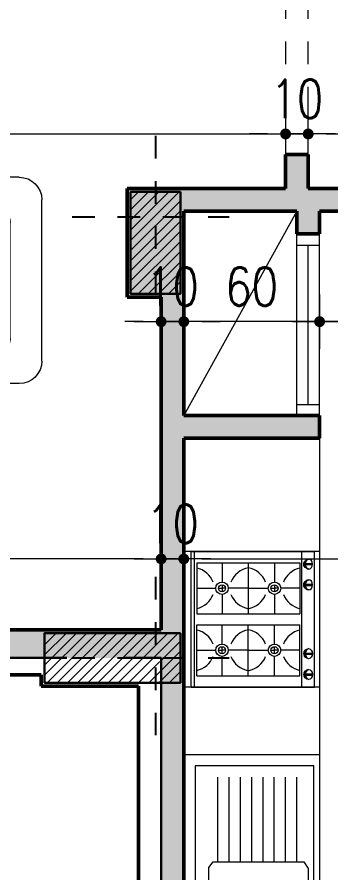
# Model space of a CAD drawing. Header units: millimetres. Extents: x 906 to 2482, y -1145 to -637.
# Drawn here: x 2039.512 to 2040.899, y -1142.524 to -1138.742 of the extents above; entities that cross this region are included whole.
import ezdxf

# ---------------------------------------------------------------- set-up
doc = ezdxf.new("R2010")
doc.units = ezdxf.units.MM
for name, pattern in [('AXES', [2, 1.25, -0.25, 0.25, -0.25]), ('DASHDOT2', [0.5, 0.25, -0.125, 0, -0.125]), ('HIDDEN', [0.375, 0.25, -0.125])]:
    doc.linetypes.add(name, pattern=pattern)
doc.layers.get('DEFPOINTS').update_dxf_attribs({"color": 255, "lineweight": 13})
for name, color, linetype, lineweight in [('A-signe', 7, 'Continuous', 9), ('AXE LIMITE', 7, 'AXES', 30), ('DIM.', 4, 'Continuous', 25), ('interrompu', 7, 'HIDDEN', 15), ('MENUISERIE', 7, 'Continuous', 13), ('MUR 0.5', 7, 'Continuous', 50), ('POTEAUX ARCH', 7, 'Continuous', 30), ('POTEAUX HACHURE', 7, 'Continuous', 15), ('SANITAIRE', 7, 'Continuous', 15)]:
    doc.layers.add(name, color=color, linetype=linetype, lineweight=lineweight)
doc.layers.add('AXE', color=7, linetype='AXES')
doc.layers.add('MEUBLE', color=7, linetype='Continuous', lineweight=15, true_color=0x6a4f34)
doc.layers.add('teinte 5', color=7, linetype='Continuous', true_color=0x3d3d00)
doc.styles.add('atef', font='romans.shx', dxfattribs={"width": 0.8})
doc.dimstyles.new('COTEXT', dxfattribs={"dimscale": 0, "dimtxt": 0.17, "dimasz": 0.08, "dimexe": 0.015, "dimexo": 0.015, "dimgap": 0.07, "dimtad": 1, "dimdec": 0, "dimlfac": 100, "dimzin": 0, "dimdsep": 46, "dimtxsty": 'atef', "dimblk": 'SIG2', "dimcen": 0.15, "dimse1": 1, "dimse2": 1, "dimclrd": 256, "dimclre": 6, "dimclrt": 2, "dimadec": 0, "dimazin": 0, "dimtfac": 0.5, "dimtdec": 0, "dimtix": 1, "dimtmove": 2, "dimatfit": 1, "dimldrblk": 'SIG2', "dimfxl": 0.18, "dimtolj": 1, "dimtzin": 0, "dimlwd": 18, "dimarcsym": 0})

# ---------------------------------------------------------------- blocks, each defined once
blk = doc.blocks.new('SIG2')
at = {"layer": 'A-signe'}
for p, q in [((0, 1.5), (0, 0.5)), ((0, 0.5), (0, -0.5)), ((-1.5, 0), (-0.5, 0)), ((-0.5, 0), (0.5, 0)), ((0.5, 0), (1.5, 0)), ((0, -0.5), (0, -1.5))]:
    blk.add_line(p, q, dxfattribs=at)
at = {"layer": 'A-signe', "const_width": 0.3}
blk.add_lwpolyline([(-0.15, 0, 1), (0.15, 0, 1)], format="xyb", close=True, dxfattribs=at)
blk = doc.blocks.new('*D1542')
at = {"layer": 'DEFPOINTS', "color": 0, "transparency": 16777216}
for p in [(2042.7484, -1141.1366), (2042.7484, -1141.3268), (2040.2484, -1142.0729)]:
    blk.add_point(p, dxfattribs=at)
at = {"layer": 'DIM.', "lineweight": 18, "transparency": 16777216}
blk.add_line((2040.3284, -1141.1366), (2042.6684, -1141.1366), dxfattribs=at)
at = {"layer": 'DIM.', "lineweight": 18, "transparency": 16777216, "xscale": 0.08, "yscale": 0.08, "zscale": 0.08, "rotation": 180}
blk.add_blockref('SIG2', (2040.2484, -1141.1366), dxfattribs=at)
at = {"layer": 'DIM.', "lineweight": 18, "transparency": 16777216, "xscale": 0.08, "yscale": 0.08, "zscale": 0.08}
blk.add_blockref('SIG2', (2042.7484, -1141.1366), dxfattribs=at)
at = {"layer": 'DIM.', "color": 2, "transparency": 16777216, "insert": (2041.4984, -1140.9816), "char_height": 0.17, "attachment_point": 5, "style": 'atef'}
blk.add_mtext('\\A1;250', dxfattribs=at)
blk = doc.blocks.new('*D1547')
at = {"layer": 'DEFPOINTS', "color": 0, "transparency": 16777216}
for p in [(2040.2484, -1141.1366), (2040.1484, -1141.4494), (2040.2484, -1141.9068)]:
    blk.add_point(p, dxfattribs=at)
at = {"layer": 'DIM.', "lineweight": 18, "transparency": 16777216}
for p, q in [((2040.0684, -1141.1366), (2039.9884, -1141.1366)), ((2040.1484, -1141.1366), (2040.2484, -1141.1366)), ((2040.3284, -1141.1366), (2040.4084, -1141.1366))]:
    blk.add_line(p, q, dxfattribs=at)
at = {"layer": 'DIM.', "lineweight": 18, "transparency": 16777216, "xscale": 0.08, "yscale": 0.08, "zscale": 0.08}
blk.add_blockref('SIG2', (2040.1484, -1141.1366), dxfattribs=at)
at = {"layer": 'DIM.', "lineweight": 18, "transparency": 16777216, "xscale": 0.08, "yscale": 0.08, "zscale": 0.08, "rotation": 180}
blk.add_blockref('SIG2', (2040.2484, -1141.1366), dxfattribs=at)
at = {"layer": 'DIM.', "color": 2, "transparency": 16777216, "insert": (2040.1984, -1140.9816), "char_height": 0.17, "attachment_point": 5, "style": 'atef'}
blk.add_mtext('\\A1;10', dxfattribs=at)
blk = doc.blocks.new('EVIER 1.20-0.60')
at = {"layer": 'SANITAIRE', "linetype": 'Continuous'}
blk.add_lwpolyline([(0, 0.6), (-1.2, 0.6), (-1.2, 0), (0, 0)], close=True, dxfattribs=at)
for points in [[(-1.15, 0.575), (-0.05, 0.575)], [(-1.15, 0.05), (-1.15, 0.575)], [(-0.05, 0.575), (-0.05, 0.05)], [(-1.095, 0.55), (-1.125, 0.53)], [(-1.125, 0.53), (-1.125, 0.13)], [(-0.845, 0.55), (-1.095, 0.55)], [(-0.825, 0.53), (-0.845, 0.55)], [(-0.825, 0.2111), (-0.825, 0.53)], [(-0.755, 0.55), (-0.775, 0.53)], [(-0.775, 0.53), (-0.775, 0.2111)], [(-0.505, 0.55), (-0.755, 0.55)], [(-0.475, 0.53), (-0.505, 0.55)], [(-0.475, 0.13), (-0.475, 0.53)], [(-0.475, 0.5), (-0.1, 0.5)], [(-0.475, 0.45), (-0.1, 0.45)], [(-0.475, 0.4), (-0.1, 0.4)], [(-0.475, 0.35), (-0.1, 0.35)], [(-0.475, 0.3), (-0.1, 0.3)], [(-0.794, 0.237), (-0.805, 0.237)], [(-0.805, 0.237), (-0.805, 0.082)], [(-0.794, 0.082), (-0.794, 0.237)], [(-0.475, 0.25), (-0.1, 0.25)], [(-0.475, 0.2), (-0.1, 0.2)], [(-1.125, 0.13), (-1.0999, 0.1111)], [(-0.5001, 0.111), (-0.475, 0.13)], [(-0.475, 0.15), (-0.1, 0.15)], [(-1.0999, 0.1111), (-0.925, 0.1111)], [(-0.805, 0.082), (-0.794, 0.082)], [(-0.675, 0.1111), (-0.5001, 0.1111)], [(-0.05, 0.05), (-1.15, 0.05)]]:
    blk.add_lwpolyline(points, dxfattribs=at)
for points in [[(-0.825, 0.2111, -0.414214), (-0.925, 0.1111)], [(-0.675, 0.1111, -0.414214), (-0.775, 0.2111)], [(-0.888, 0.1772, -1), (-0.888, 0.1372, -1), (-0.888, 0.1772)], [(-0.712, 0.1772, -1), (-0.712, 0.1372, -1), (-0.712, 0.1772)], [(-0.863, 0.111, -1), (-0.863, 0.061, -1), (-0.863, 0.111)], [(-0.863, 0.101, -1), (-0.863, 0.071, -1), (-0.863, 0.101)], [(-0.7944, 0.1023, -5.432574), (-0.805, 0.1016)], [(-0.739, 0.111, -1), (-0.739, 0.061, -1), (-0.739, 0.111)], [(-0.739, 0.101, -1), (-0.739, 0.071, -1), (-0.739, 0.101)]]:
    blk.add_lwpolyline(points, format="xyb", dxfattribs=at)
blk = doc.blocks.new('KITCHEN  AID 30')
for p, q in [((-150, 0), (150, 0)), ((-150, 0), (-150, -272.5)), ((150, 0), (150, -272.5)), ((-150, -7.5), (150, -7.5)), ((-125, -12.5), (-125, -240)), ((-125, -12.5), (-12, -12.5)), ((-68.5, -12.5), (-68.5, -54.5)), ((-12, -12.5), (-12, -240)), ((12, -12.5), (12, -240)), ((125, -12.5), (12, -12.5)), ((68.5, -12.5), (68.5, -54.5)), ((125, -12.5), (125, -240)), ((-125, -68.3), (-82.2, -68.3)), ((-76.3, -68.3), (-60.7, -68.3)), ((-68.5, -60.4), (-68.5, -68.3)), ((-68.5, -76.1), (-68.5, -68.3)), ((-54.8, -68.3), (-12, -68.3)), ((54.8, -68.3), (12, -68.3)), ((76.3, -68.3), (60.7, -68.3)), ((68.5, -60.4), (68.5, -68.3)), ((68.5, -76.1), (68.5, -68.3)), ((125, -68.3), (82.2, -68.3)), ((-68.5, -126.5), (-68.5, -82)), ((68.5, -126.5), (68.5, -82)), ((-125, -126.2), (-12, -126.2)), ((-68.5, -126), (-68.5, -170.5)), ((125, -126.2), (12, -126.2)), ((68.5, -126), (68.5, -170.5)), ((-125, -184.2), (-82.2, -184.2)), ((-76.3, -184.2), (-60.7, -184.2)), ((-68.5, -176.4), (-68.5, -184.2)), ((-68.5, -192.1), (-68.5, -184.2)), ((-54.8, -184.2), (-12, -184.2)), ((54.8, -184.2), (12, -184.2)), ((76.3, -184.2), (60.7, -184.2)), ((68.5, -176.4), (68.5, -184.2)), ((68.5, -192.1), (68.5, -184.2)), ((125, -184.2), (82.2, -184.2)), ((-68.5, -240), (-68.5, -198)), ((68.5, -240), (68.5, -198)), ((-150, -245), (150, -245)), ((-125, -240), (-12, -240)), ((125, -240), (12, -240)), ((-123.2, -252.5), (-123.2, -268.1)), ((-120.7, -255.2), (-123.2, -255.2)), ((-120.7, -252.5), (-120.7, -268.1)), ((-77.2, -252.5), (-77.2, -268.1)), ((-74.7, -255.2), (-77.2, -255.2)), ((-74.7, -252.5), (-74.7, -268.1)), ((74.7, -252.7), (74.7, -268.2)), ((74.7, -255.4), (77.2, -255.4)), ((77.2, -252.7), (77.2, -268.2)), ((120.7, -252.7), (120.7, -268.2)), ((120.7, -255.4), (123.2, -255.4)), ((123.2, -252.7), (123.2, -268.2)), ((-150, -272.5), (150, -272.5))]:
    blk.add_line(p, q)
for centre, radius in [((-68.5, -68.3), 13.7), ((68.5, -68.3), 13.7), ((-68.5, -68.3), 7.82), ((68.5, -68.3), 7.82), ((-68.5, -184.2), 13.7), ((-68.5, -184.2), 7.82), ((68.5, -184.2), 13.7), ((68.5, -184.2), 7.82)]:
    blk.add_circle(centre, radius)
for centre, start, end in [((-63.7, -1.3), 192.7674, 248.8188), ((-73.3, -1.3), 291.1812, 347.2326), ((73.3, -1.3), 192.7674, 248.8188), ((63.7, -1.3), 291.1812, 347.2326), ((-63.7, -135.2), 111.1812, 170.1161), ((-73.3, -135.2), 9.8839, 68.8188), ((73.3, -135.2), 111.1812, 170.1161), ((63.7, -135.2), 9.8839, 68.8188), ((-63.7, -117.3), 189.8839, 248.8188), ((-73.3, -117.3), 291.1812, 350.1161), ((73.3, -117.3), 189.8839, 248.8188), ((63.7, -117.3), 291.1812, 350.1161), ((-63.7, -251.2), 111.1812, 167.2326), ((-73.3, -251.2), 12.7674, 68.8188), ((73.3, -251.2), 111.1812, 167.2326), ((63.7, -251.2), 12.7674, 68.8188)]:
    blk.add_arc(centre, 50.7, start, end)
for centre in [(-122, -259.4), (-76, -259.4)]:
    blk.add_ellipse(centre, major_axis=(-11.1, 0), ratio=0.7838)
for centre, major_axis, ratio, start_param, end_param in [((-122, -261.2), (-11.1, 0), 0.7838, 3.244352, 6.180426), ((-122, -254.5), (-8.35, 0), 0.700025, 3.302477, 6.122301), ((-76, -261.2), (-11.1, 0), 0.7838, 3.244352, 6.180426), ((-76, -254.5), (-8.35, 0), 0.700025, 3.302477, 6.122301)]:
    blk.add_ellipse(centre, major_axis=major_axis, ratio=ratio, start_param=start_param, end_param=end_param)
at = {"extrusion": (0, 0, -1)}
for centre in [(76, -259.6), (122, -259.6)]:
    blk.add_ellipse(centre, major_axis=(11.1, 0), ratio=0.7838, dxfattribs=at)
for centre, major_axis, ratio, start_param, end_param in [((76, -261.4), (11.1, 0), 0.7838, 3.244352, 6.180426), ((76, -254.7), (8.35, 0), 0.700025, 3.302477, 6.122301), ((122, -261.4), (11.1, 0), 0.7838, 3.244352, 6.180426), ((122, -254.7), (8.35, 0), 0.700025, 3.302477, 6.122301)]:
    blk.add_ellipse(centre, major_axis=major_axis, ratio=ratio, start_param=start_param, end_param=end_param, dxfattribs=at)
blk = doc.blocks.new('*D2228')
at = {"layer": 'DEFPOINTS', "color": 0, "transparency": 16777216}
for p in [(2035.9981, -1141.1366), (2035.9981, -1141.4494), (2040.1484, -1141.4494)]:
    blk.add_point(p, dxfattribs=at)
at = {"layer": 'DIM.', "lineweight": 18, "transparency": 16777216}
blk.add_line((2040.0684, -1141.1366), (2036.0781, -1141.1366), dxfattribs=at)
at = {"layer": 'DIM.', "lineweight": 18, "transparency": 16777216, "xscale": 0.08, "yscale": 0.08, "zscale": 0.08, "rotation": 180}
blk.add_blockref('SIG2', (2035.9981, -1141.1366), dxfattribs=at)
at = {"layer": 'DIM.', "lineweight": 18, "transparency": 16777216, "xscale": 0.08, "yscale": 0.08, "zscale": 0.08}
blk.add_blockref('SIG2', (2040.1484, -1141.1366), dxfattribs=at)
at = {"layer": 'DIM.', "color": 2, "transparency": 16777216, "insert": (2038.0732, -1140.9816), "char_height": 0.17, "attachment_point": 5, "style": 'atef'}
blk.add_mtext('\\A1;415', dxfattribs=at)
blk = doc.blocks.new('*D2232')
at = {"layer": 'DEFPOINTS', "color": 0, "transparency": 16777216}
for p in [(2040.6984, -1139.258), (2040.6984, -1139.4994), (2035.1484, -1139.6484)]:
    blk.add_point(p, dxfattribs=at)
at = {"layer": 'DIM.', "lineweight": 18, "transparency": 16777216}
blk.add_line((2035.2284, -1139.258), (2040.6184, -1139.258), dxfattribs=at)
at = {"layer": 'DIM.', "lineweight": 18, "transparency": 16777216, "xscale": 0.08, "yscale": 0.08, "zscale": 0.08, "rotation": 180}
blk.add_blockref('SIG2', (2035.1484, -1139.258), dxfattribs=at)
at = {"layer": 'DIM.', "lineweight": 18, "transparency": 16777216, "xscale": 0.08, "yscale": 0.08, "zscale": 0.08}
blk.add_blockref('SIG2', (2040.6984, -1139.258), dxfattribs=at)
at = {"layer": 'DIM.', "color": 2, "transparency": 16777216, "insert": (2037.9234, -1139.103), "char_height": 0.17, "attachment_point": 5, "style": 'atef'}
blk.add_mtext('\\A1;555', dxfattribs=at)
blk = doc.blocks.new('*D2233')
at = {"layer": 'DEFPOINTS', "color": 0, "transparency": 16777216}
for p in [(2040.7984, -1139.258), (2040.6984, -1139.4994), (2040.7984, -1139.4994)]:
    blk.add_point(p, dxfattribs=at)
at = {"layer": 'DIM.', "lineweight": 18, "transparency": 16777216}
for p, q in [((2040.6184, -1139.258), (2040.5384, -1139.258)), ((2040.6984, -1139.258), (2040.7984, -1139.258)), ((2040.8784, -1139.258), (2040.9584, -1139.258))]:
    blk.add_line(p, q, dxfattribs=at)
at = {"layer": 'DIM.', "lineweight": 18, "transparency": 16777216, "xscale": 0.08, "yscale": 0.08, "zscale": 0.08}
blk.add_blockref('SIG2', (2040.6984, -1139.258), dxfattribs=at)
at = {"layer": 'DIM.', "lineweight": 18, "transparency": 16777216, "xscale": 0.08, "yscale": 0.08, "zscale": 0.08, "rotation": 180}
blk.add_blockref('SIG2', (2040.7984, -1139.258), dxfattribs=at)
at = {"layer": 'DIM.', "color": 2, "transparency": 16777216, "insert": (2040.7484, -1139.103), "char_height": 0.17, "attachment_point": 5, "style": 'atef'}
blk.add_mtext('\\A1;10', dxfattribs=at)
blk = doc.blocks.new('*D2234')
at = {"layer": 'DEFPOINTS', "color": 0, "transparency": 16777216}
for p in [(2044.9984, -1139.258), (2040.7984, -1139.4994), (2044.9984, -1139.4994)]:
    blk.add_point(p, dxfattribs=at)
at = {"layer": 'DIM.', "lineweight": 18, "transparency": 16777216}
blk.add_line((2040.8784, -1139.258), (2044.9184, -1139.258), dxfattribs=at)
at = {"layer": 'DIM.', "lineweight": 18, "transparency": 16777216, "xscale": 0.08, "yscale": 0.08, "zscale": 0.08, "rotation": 180}
blk.add_blockref('SIG2', (2040.7984, -1139.258), dxfattribs=at)
at = {"layer": 'DIM.', "lineweight": 18, "transparency": 16777216, "xscale": 0.08, "yscale": 0.08, "zscale": 0.08}
blk.add_blockref('SIG2', (2044.9984, -1139.258), dxfattribs=at)
at = {"layer": 'DIM.', "color": 2, "transparency": 16777216, "insert": (2042.8984, -1139.103), "char_height": 0.17, "attachment_point": 5, "style": 'atef'}
blk.add_mtext('\\A1;420', dxfattribs=at)
blk = doc.blocks.new('*D2246')
at = {"layer": 'DEFPOINTS', "color": 0, "transparency": 16777216}
for p in [(2040.8486, -1139.5994), (2042.7484, -1139.5994), (2040.8486, -1140.0878)]:
    blk.add_point(p, dxfattribs=at)
at = {"layer": 'DIM.', "lineweight": 18, "transparency": 16777216}
blk.add_line((2042.6684, -1140.0878), (2040.9286, -1140.0878), dxfattribs=at)
at = {"layer": 'DIM.', "lineweight": 18, "transparency": 16777216, "xscale": 0.08, "yscale": 0.08, "zscale": 0.08, "rotation": 180}
blk.add_blockref('SIG2', (2040.8486, -1140.0878), dxfattribs=at)
at = {"layer": 'DIM.', "lineweight": 18, "transparency": 16777216, "xscale": 0.08, "yscale": 0.08, "zscale": 0.08}
blk.add_blockref('SIG2', (2042.7484, -1140.0878), dxfattribs=at)
at = {"layer": 'DIM.', "color": 2, "transparency": 16777216, "insert": (2041.7985, -1139.9328), "char_height": 0.17, "attachment_point": 5, "style": 'atef'}
blk.add_mtext('\\A1;190', dxfattribs=at)
blk = doc.blocks.new('*D2247')
at = {"layer": 'DEFPOINTS', "color": 0, "transparency": 16777216}
for p in [(2040.2486, -1139.5994), (2040.8486, -1139.5994), (2040.2486, -1140.0878)]:
    blk.add_point(p, dxfattribs=at)
at = {"layer": 'DIM.', "lineweight": 18, "transparency": 16777216}
blk.add_line((2040.7686, -1140.0878), (2040.3286, -1140.0878), dxfattribs=at)
at = {"layer": 'DIM.', "lineweight": 18, "transparency": 16777216, "xscale": 0.08, "yscale": 0.08, "zscale": 0.08, "rotation": 180}
blk.add_blockref('SIG2', (2040.2486, -1140.0878), dxfattribs=at)
at = {"layer": 'DIM.', "lineweight": 18, "transparency": 16777216, "xscale": 0.08, "yscale": 0.08, "zscale": 0.08}
blk.add_blockref('SIG2', (2040.8486, -1140.0878), dxfattribs=at)
at = {"layer": 'DIM.', "color": 2, "transparency": 16777216, "insert": (2040.5486, -1139.9328), "char_height": 0.17, "attachment_point": 5, "style": 'atef'}
blk.add_mtext('\\A1;60', dxfattribs=at)
blk = doc.blocks.new('*D2248')
at = {"layer": 'DEFPOINTS', "color": 0, "transparency": 16777216}
for p in [(2040.2486, -1139.5994), (2040.1484, -1139.9794), (2040.1484, -1140.0878)]:
    blk.add_point(p, dxfattribs=at)
at = {"layer": 'DIM.', "lineweight": 18, "transparency": 16777216}
for p, q in [((2040.0684, -1140.0878), (2039.9884, -1140.0878)), ((2040.2486, -1140.0878), (2040.1484, -1140.0878)), ((2040.3286, -1140.0878), (2040.4086, -1140.0878))]:
    blk.add_line(p, q, dxfattribs=at)
at = {"layer": 'DIM.', "lineweight": 18, "transparency": 16777216, "xscale": 0.08, "yscale": 0.08, "zscale": 0.08}
blk.add_blockref('SIG2', (2040.1484, -1140.0878), dxfattribs=at)
at = {"layer": 'DIM.', "lineweight": 18, "transparency": 16777216, "xscale": 0.08, "yscale": 0.08, "zscale": 0.08, "rotation": 180}
blk.add_blockref('SIG2', (2040.2486, -1140.0878), dxfattribs=at)
at = {"layer": 'DIM.', "color": 2, "transparency": 16777216, "insert": (2040.1985, -1139.9328), "char_height": 0.17, "attachment_point": 5, "style": 'atef'}
blk.add_mtext('\\A1;10', dxfattribs=at)
blk = doc.blocks.new('Sofa1P')
for p, q in [((-0.3562, 0), (0.3562, 0)), ((-0.4562, -0.1), (-0.4562, -0.6699)), ((0.4562, -0.1), (0.4562, -0.6699)), ((-0.2563, -0.14), (0.2563, -0.14)), ((0.2487, -0.1553), (-0.2436, -0.1553)), ((-0.3162, -0.2), (-0.3162, -0.6699)), ((-0.2936, -0.2053), (-0.2936, -0.6667)), ((0.2987, -0.6667), (0.2987, -0.2053)), ((0.3162, -0.2), (0.3162, -0.6699)), ((-0.3462, -0.6999), (-0.4262, -0.6999)), ((0.2687, -0.6967), (-0.2636, -0.6967)), ((0.3462, -0.6999), (0.4262, -0.6999))]:
    blk.add_line(p, q)
for centre, radius, start, end in [((-0.3562, -0.1), 0.1, 90, 180), ((0.3562, -0.1), 0.1, 0, 90), ((-0.2563, -0.2), 0.06, 90, 180), ((0.2563, -0.2), 0.06, 0, 90), ((-0.2436, -0.2053), 0.05, 90, 180), ((0.2487, -0.2053), 0.05, 0, 90), ((-0.4262, -0.6699), 0.03, 180, 270), ((-0.3462, -0.6699), 0.03, 270, 0), ((-0.2636, -0.6667), 0.03, 180, 270), ((0.2687, -0.6667), 0.03, 270, 0), ((0.3462, -0.6699), 0.03, 180, 270), ((0.4262, -0.6699), 0.03, 270, 0)]:
    blk.add_arc(centre, radius, start, end)

msp = doc.modelspace()

# ---------------------------------------------------------------- hatches: boundary and pattern name
at = {"layer": 'POTEAUX HACHURE'}
h = msp.add_hatch(dxfattribs=at)
h.set_pattern_fill('ANSI31', color=256, scale=0.01)
h.set_pattern_definition([(45, (938.290642, -245.634038), (-0.0224506403, 0.0224506403), [])])
h.paths.add_polyline_path([(2040.2334, -1139.5144), (2040.0133, -1139.5144), (2040.0133, -1139.9643), (2040.2334, -1139.9643)])
h = msp.add_hatch(dxfattribs=at)
h.set_pattern_fill('ANSI31', color=256, scale=0.01)
h.set_pattern_definition([(45, (938.290638, -243.58402), (-0.0224506403, 0.0224506403), [])])
h.paths.add_polyline_path([(2040.2334, -1141.4644), (2039.6333, -1141.4644), (2039.6333, -1141.6843), (2040.2334, -1141.6843)])
at = {"layer": 'teinte 5'}
h = msp.add_hatch(color=256, dxfattribs=at)
h.dxf.hatch_style = 1
h.paths.add_polyline_path([(2040.2486, -1139.5994), (2040.7486, -1139.5994), (2040.7486, -1139.6994), (2040.8486, -1139.6994), (2040.8486, -1139.5994), (2040.9379, -1139.5994), (2040.9379, -1139.4994), (2040.7984, -1139.4994), (2040.7984, -1139.3494), (2040.6984, -1139.3494), (2040.6984, -1139.4994), (2039.9984, -1139.4994), (2039.9984, -1139.9794), (2040.1484, -1139.9794), (2040.1484, -1141.4494), (2035.9981, -1141.4494), (2035.9379, -1141.3893), (2035.8672, -1141.46), (2035.9817, -1141.5745), (2040.1236, -1141.5745), (2040.1486, -1141.5745), (2040.1486, -1143.6494), (2040.1486, -1143.7494), (2042.9984, -1143.7494), (2042.9984, -1143.6494), (2041.9984, -1143.6494), (2041.9984, -1143.5494), (2041.7484, -1143.5494), (2041.7484, -1143.6494), (2040.2484, -1143.6494), (2040.2484, -1140.6033), (2040.8486, -1140.6033), (2040.8486, -1140.5033), (2040.2486, -1140.5033)])

# ---------------------------------------------------------------- linework, layer by layer
at = {"layer": 'AXE', "linetype": 'DASHDOT2', "ltscale": 0.1}
for p, q in [((2040.1236, -1139.2663), (2040.1236, -1139.9693)), ((2039.7557, -1139.6244), (2040.4489, -1139.6244)), ((2040.1236, -1141.2163), (2040.1236, -1141.9193)), ((2039.7557, -1141.5745), (2040.4489, -1141.5745))]:
    msp.add_line(p, q, dxfattribs=at)
at = {"layer": 'AXE LIMITE'}
msp.add_lwpolyline([(2035.0513, -1140.6441), (2035.9817, -1141.5745), (2040.1236, -1141.5745), (2040.1486, -1141.5745), (2040.1486, -1143.6494), (2040.1486, -1143.7494), (2046.8984, -1143.7494), (2046.9984, -1143.7494), (2046.9984, -1139.7494), (2046.9884, -1139.7494)], dxfattribs=at)
at = {"layer": 'interrompu', "ltscale": 0.2}
for p, q in [((2040.6984, -1138.4494), (2040.6984, -1139.3494)), ((2040.7984, -1139.3494), (2040.7984, -1138.4494))]:
    msp.add_line(p, q, dxfattribs=at)
at = {"layer": 'MENUISERIE'}
for p, q in [((2040.7486, -1139.5994), (2040.2486, -1140.5033)), ((2040.7486, -1140.5033), (2040.7486, -1139.6994)), ((2040.8486, -1140.5033), (2040.8486, -1139.6994)), ((2040.7486, -1139.7494), (2040.8486, -1139.7494)), ((2040.7986, -1140.4533), (2040.7986, -1139.7494)), ((2040.7486, -1140.4533), (2040.8486, -1140.4533))]:
    msp.add_line(p, q, dxfattribs=at)
at = {"layer": 'MUR 0.5'}
for p, q in [((2040.6984, -1139.3494), (2040.6984, -1139.4994)), ((2040.7984, -1139.3494), (2040.6984, -1139.3494)), ((2040.7984, -1139.3494), (2040.7984, -1139.4994)), ((2040.6984, -1139.4994), (2039.9984, -1139.4994)), ((2039.9984, -1139.4994), (2039.9984, -1139.9794)), ((2040.9379, -1139.4994), (2040.7984, -1139.4994)), ((2040.7486, -1139.5994), (2040.2486, -1139.5994)), ((2040.2486, -1140.5033), (2040.2486, -1139.5994)), ((2040.7486, -1139.6994), (2040.7486, -1139.5994)), ((2040.9379, -1139.5994), (2040.8486, -1139.5994)), ((2040.8486, -1139.6994), (2040.8486, -1139.5994)), ((2040.8486, -1139.6994), (2040.7486, -1139.6994)), ((2040.1484, -1139.9794), (2039.9984, -1139.9794)), ((2040.1484, -1139.9794), (2040.1484, -1141.4494)), ((2040.2486, -1140.5033), (2040.8486, -1140.5033)), ((2040.8486, -1140.6033), (2040.8486, -1140.5033)), ((2040.2484, -1140.6033), (2040.2484, -1143.6494)), ((2040.2484, -1140.6033), (2040.8486, -1140.6033)), ((2040.1484, -1141.4494), (2035.9981, -1141.4494)), ((2039.6184, -1141.6494), (2036.8284, -1141.6494)), ((2039.6184, -1141.6494), (2039.6184, -1141.6994)), ((2040.0484, -1141.6994), (2039.6184, -1141.6994)), ((2040.0484, -1141.6994), (2040.0484, -1144.3078))]:
    msp.add_line(p, q, dxfattribs=at)
at = {"layer": 'POTEAUX ARCH'}
for points in [[(2040.2334, -1139.5144), (2040.0133, -1139.5144), (2040.0133, -1139.9643), (2040.2334, -1139.9643)], [(2040.2334, -1141.4644), (2039.6333, -1141.4644), (2039.6333, -1141.6843), (2040.2334, -1141.6843)]]:
    msp.add_lwpolyline(points, close=True, dxfattribs=at)
at = {"layer": 'SANITAIRE'}
for p, q in [((2040.8486, -1140.6033), (2040.8486, -1143.6494)), ((2040.8486, -1141.1033), (2040.2484, -1141.1033)), ((2040.8486, -1141.7033), (2040.2484, -1141.7033))]:
    msp.add_line(p, q, dxfattribs=at)

# ---------------------------------------------------------------- block references
at = {"layer": 'MEUBLE', "xscale": -1, "rotation": 270}
msp.add_blockref('Sofa1P', (2039.621, -1139.9055), dxfattribs=at)
at = {"layer": 'SANITAIRE', "xscale": 0.002, "yscale": 0.002, "zscale": 0.002, "rotation": 89.99999999999999}
msp.add_blockref('KITCHEN  AID 30', (2040.2809, -1141.4033), dxfattribs=at)
at = {"layer": 'SANITAIRE', "xscale": -1, "rotation": 270}
msp.add_blockref('EVIER 1.20-0.60', (2040.2486, -1142.0006), dxfattribs=at)

# ---------------------------------------------------------------- dimensions: what is measured, and where the dimension line sits
at = {"layer": 'DIM.'}
for base, p1, p2, picture, middle in [((2040.6984, -1139.258), (2035.1484, -1139.6484), (2040.6984, -1139.4994), '*D2232', (2037.9234, -1139.103)), ((2040.7984, -1139.258), (2040.6984, -1139.4994), (2040.7984, -1139.4994), '*D2233', (2040.7484, -1139.103)), ((2044.9984, -1139.258), (2040.7984, -1139.4994), (2044.9984, -1139.4994), '*D2234', (2042.8984, -1139.103)), ((2040.1484, -1140.0878), (2040.2486, -1139.5994), (2040.1484, -1139.9794), '*D2248', (2040.1985, -1139.9328)), ((2040.2486, -1140.0878), (2040.8486, -1139.5994), (2040.2486, -1139.5994), '*D2247', (2040.5486, -1139.9328)), ((2040.8486, -1140.0878), (2042.7484, -1139.5994), (2040.8486, -1139.5994), '*D2246', (2041.7985, -1139.9328)), ((2035.9981, -1141.1366), (2040.1484, -1141.4494), (2035.9981, -1141.4494), '*D2228', (2038.0732, -1140.9816)), ((2040.2484, -1141.1366), (2040.1484, -1141.4494), (2040.2484, -1141.9068), '*D1547', (2040.1984, -1140.9816)), ((2042.7484, -1141.1366), (2040.2484, -1142.0729), (2042.7484, -1141.3268), '*D1542', (2041.4984, -1140.9816))]:
    dim = msp.add_linear_dim(base=base, p1=p1, p2=p2, dimstyle='COTEXT', override={"dimscale": 1}, dxfattribs=at)
    dim.commit()
    dim.dimension.update_dxf_attribs({"geometry": picture, "text_midpoint": middle})

doc.saveas('drawing.dxf')
